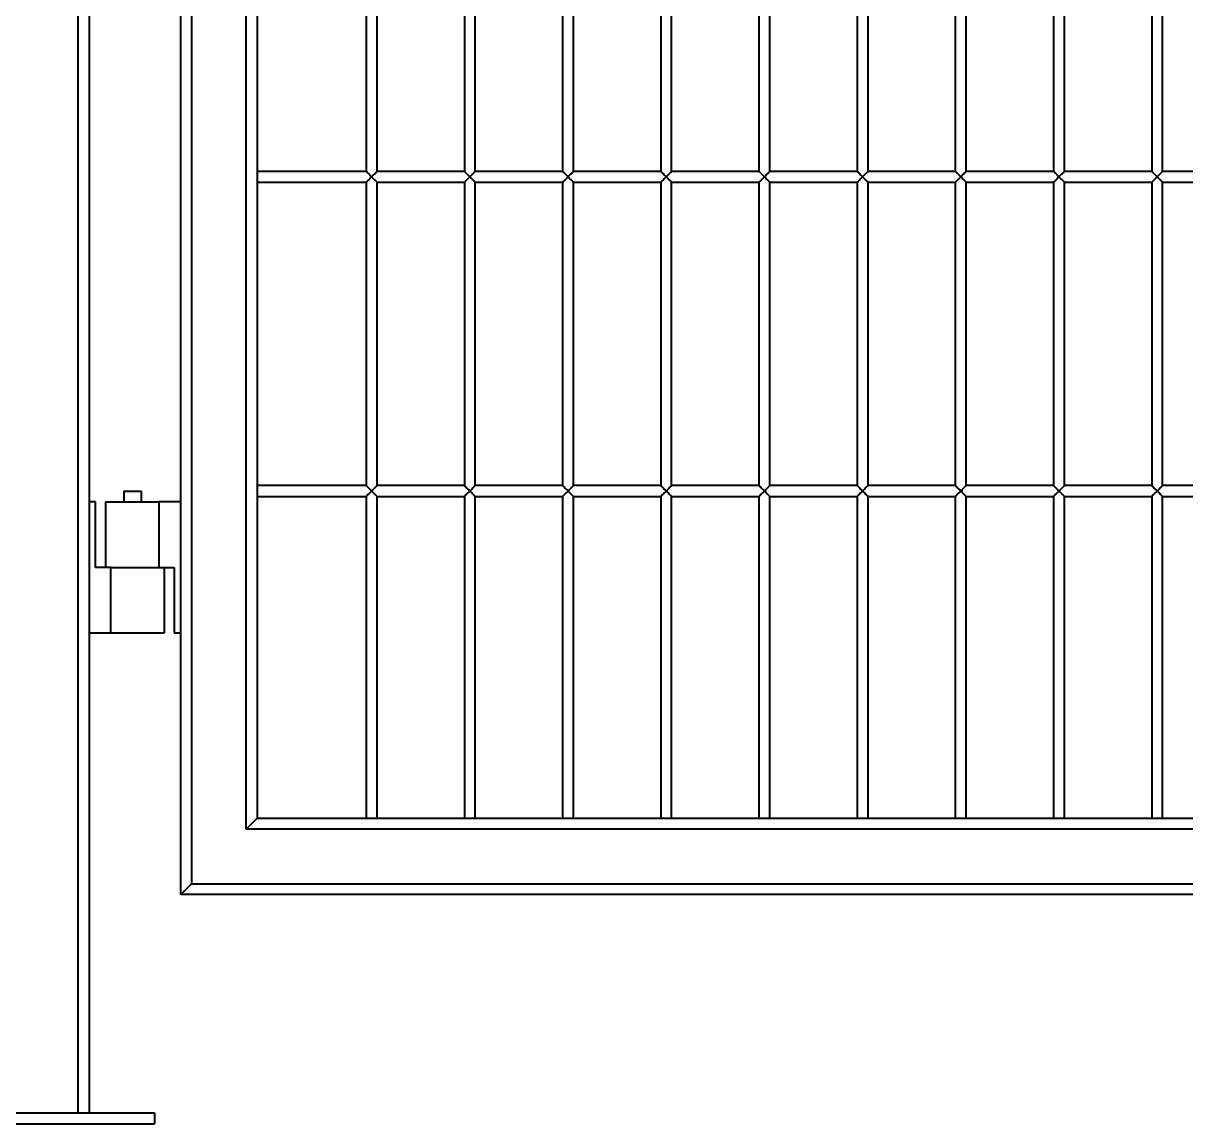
# Model space of a CAD drawing. Header units: millimetres. Extents: x 0 to 420, y 0 to 297.
# Drawn here: x 123.65 to 134.31, y 215.75 to 225.83 of the extents above; entities that cross this region are included whole.
import ezdxf

# ---------------------------------------------------------------- set-up
doc = ezdxf.new("R2010")
doc.units = ezdxf.units.MM

msp = doc.modelspace()

# ---------------------------------------------------------------- linework, layer by layer
at = {"color": 7, "linetype": 'Continuous', "lineweight": 40}
for p, q in [((124.1552, 215.8453), (124.1552, 255.8453)), ((124.2552, 255.8453), (124.2552, 215.8453)), ((125.0952, 217.8453), (125.0952, 253.8453)), ((125.1952, 253.7453), (125.1952, 217.9453)), ((125.6952, 218.4453), (125.6952, 253.2453)), ((125.7952, 253.1453), (125.7952, 218.5453)), ((126.7952, 227.2553), (126.7952, 224.4753)), ((126.8952, 224.4753), (126.8952, 227.2553)), ((127.6952, 227.2553), (127.6952, 224.4753)), ((127.7952, 224.4753), (127.7952, 227.2553)), ((128.5952, 227.2553), (128.5952, 224.4753)), ((128.6952, 224.4753), (128.6952, 227.2553)), ((129.4952, 227.2553), (129.4952, 224.4753)), ((129.5952, 224.4753), (129.5952, 227.2553)), ((130.3952, 227.2553), (130.3952, 224.4753)), ((130.4952, 224.4753), (130.4952, 227.2553)), ((131.2952, 227.2553), (131.2952, 224.4753)), ((131.3952, 224.4753), (131.3952, 227.2553)), ((132.1952, 227.2553), (132.1952, 224.4753)), ((132.2952, 224.4753), (132.2952, 227.2553)), ((133.0952, 227.2553), (133.0952, 224.4753)), ((133.1952, 224.4753), (133.1952, 227.2553)), ((133.9952, 227.2553), (133.9952, 224.4753)), ((134.0952, 224.4753), (134.0952, 227.2553)), ((126.7952, 224.4753), (125.7952, 224.4753)), ((127.6952, 224.4753), (126.8952, 224.4753)), ((128.5952, 224.4753), (127.7952, 224.4753)), ((129.4952, 224.4753), (128.6952, 224.4753)), ((130.3952, 224.4753), (129.5952, 224.4753)), ((131.2952, 224.4753), (130.4952, 224.4753)), ((132.1952, 224.4753), (131.3952, 224.4753)), ((133.0952, 224.4753), (132.2952, 224.4753)), ((133.9952, 224.4753), (133.1952, 224.4753)), ((134.8952, 224.4753), (134.0952, 224.4753)), ((125.7952, 224.3753), (126.7952, 224.3753)), ((126.7952, 224.3753), (126.7952, 221.5953)), ((126.8952, 221.5953), (126.8952, 224.3753)), ((126.8952, 224.3753), (127.6952, 224.3753)), ((127.6952, 224.3753), (127.6952, 221.5953)), ((127.7952, 221.5953), (127.7952, 224.3753)), ((127.7952, 224.3753), (128.5952, 224.3753)), ((128.5952, 224.3753), (128.5952, 221.5953)), ((128.6952, 221.5953), (128.6952, 224.3753)), ((128.6952, 224.3753), (129.4952, 224.3753)), ((129.4952, 224.3753), (129.4952, 221.5953)), ((129.5952, 221.5953), (129.5952, 224.3753)), ((129.5952, 224.3753), (130.3952, 224.3753)), ((130.3952, 224.3753), (130.3952, 221.5953)), ((130.4952, 221.5953), (130.4952, 224.3753)), ((130.4952, 224.3753), (131.2952, 224.3753)), ((131.2952, 224.3753), (131.2952, 221.5953)), ((131.3952, 221.5953), (131.3952, 224.3753)), ((131.3952, 224.3753), (132.1952, 224.3753)), ((132.1952, 224.3753), (132.1952, 221.5953)), ((132.2952, 221.5953), (132.2952, 224.3753)), ((132.2952, 224.3753), (133.0952, 224.3753)), ((133.0952, 224.3753), (133.0952, 221.5953)), ((133.1952, 221.5953), (133.1952, 224.3753)), ((133.1952, 224.3753), (133.9952, 224.3753)), ((133.9952, 224.3753), (133.9952, 221.5953)), ((134.0952, 221.5953), (134.0952, 224.3753)), ((134.0952, 224.3753), (134.8952, 224.3753)), ((124.5752, 221.5453), (124.5752, 221.4453)), ((124.5752, 221.5453), (124.7352, 221.5453)), ((124.7352, 221.4453), (124.7352, 221.5453)), ((126.7952, 221.5953), (125.7952, 221.5953)), ((127.6952, 221.5953), (126.8952, 221.5953)), ((128.5952, 221.5953), (127.7952, 221.5953)), ((129.4952, 221.5953), (128.6952, 221.5953)), ((130.3952, 221.5953), (129.5952, 221.5953)), ((131.2952, 221.5953), (130.4952, 221.5953)), ((132.1952, 221.5953), (131.3952, 221.5953)), ((133.0952, 221.5953), (132.2952, 221.5953)), ((133.9952, 221.5953), (133.1952, 221.5953)), ((134.8952, 221.5953), (134.0952, 221.5953)), ((124.3152, 221.4453), (124.2552, 221.4453)), ((124.3152, 220.8453), (124.3152, 221.4453)), ((124.4052, 221.4453), (124.4052, 220.8453)), ((124.4052, 221.4453), (124.8952, 221.4453)), ((124.8952, 221.4453), (124.8952, 220.8453)), ((125.0952, 221.4453), (124.8952, 221.4453)), ((125.7952, 221.4953), (126.7952, 221.4953)), ((126.7952, 221.4953), (126.7952, 218.5453)), ((126.8952, 218.5453), (126.8952, 221.4953)), ((126.8952, 221.4953), (127.6952, 221.4953)), ((127.6952, 221.4953), (127.6952, 218.5453)), ((127.7952, 218.5453), (127.7952, 221.4953)), ((127.7952, 221.4953), (128.5952, 221.4953)), ((128.5952, 221.4953), (128.5952, 218.5453)), ((128.6952, 218.5453), (128.6952, 221.4953)), ((128.6952, 221.4953), (129.4952, 221.4953)), ((129.4952, 221.4953), (129.4952, 218.5453)), ((129.5952, 218.5453), (129.5952, 221.4953)), ((129.5952, 221.4953), (130.3952, 221.4953)), ((130.3952, 221.4953), (130.3952, 218.5453)), ((130.4952, 218.5453), (130.4952, 221.4953)), ((130.4952, 221.4953), (131.2952, 221.4953)), ((131.2952, 221.4953), (131.2952, 218.5453)), ((131.3952, 218.5453), (131.3952, 221.4953)), ((131.3952, 221.4953), (132.1952, 221.4953)), ((132.1952, 221.4953), (132.1952, 218.5453)), ((132.2952, 218.5453), (132.2952, 221.4953)), ((132.2952, 221.4953), (133.0952, 221.4953)), ((133.0952, 221.4953), (133.0952, 218.5453)), ((133.1952, 218.5453), (133.1952, 221.4953)), ((133.1952, 221.4953), (133.9952, 221.4953)), ((133.9952, 221.4953), (133.9952, 218.5453)), ((134.0952, 218.5453), (134.0952, 221.4953)), ((134.0952, 221.4953), (134.8952, 221.4953)), ((124.4552, 220.8453), (124.3152, 220.8453)), ((124.4552, 220.2453), (124.4552, 220.8453)), ((124.4552, 220.8453), (124.6752, 220.8453)), ((124.6752, 220.8453), (124.8952, 220.8453)), ((124.8952, 220.8453), (125.0352, 220.8453)), ((124.9452, 220.2453), (124.9452, 220.8453)), ((125.0352, 220.8453), (125.0352, 220.2453)), ((124.2552, 220.2453), (124.4552, 220.2453)), ((124.4552, 220.2453), (124.9452, 220.2453)), ((125.0352, 220.2453), (125.0952, 220.2453)), ((125.7952, 218.5453), (141.5152, 218.5453)), ((141.6152, 218.4453), (125.6952, 218.4453)), ((125.1952, 217.9453), (142.1152, 217.9453)), ((142.2152, 217.8453), (125.0952, 217.8453)), ((122.4552, 215.8453), (124.8552, 215.8453)), ((124.8552, 215.8453), (124.8552, 215.7453)), ((122.4552, 215.7453), (124.8552, 215.7453))]:
    msp.add_line(p, q, dxfattribs=at)
at = {"color": 7, "linetype": 'Continuous', "lineweight": 40, "flags": 128}
for points in [[(126.7952, 224.4753), (126.7954, 224.4751), (126.7971, 224.4734), (126.8005, 224.4701), (126.8053, 224.4652), (126.8115, 224.459), (126.8189, 224.4517), (126.8272, 224.4434), (126.836, 224.4345), (126.8452, 224.4253)], [(126.8452, 224.4253), (126.836, 224.4161), (126.8272, 224.4073), (126.8189, 224.399), (126.8115, 224.3917), (126.8053, 224.3854), (126.8005, 224.3806), (126.7971, 224.3772), (126.7954, 224.3755), (126.7952, 224.3753)], [(126.8452, 224.4253), (126.8539, 224.434), (126.8623, 224.4424), (126.8702, 224.4503), (126.8774, 224.4575), (126.8835, 224.4636), (126.8885, 224.4686), (126.8922, 224.4723), (126.8945, 224.4746), (126.8952, 224.4753)], [(126.8952, 224.3753), (126.8945, 224.3761), (126.8922, 224.3784), (126.8885, 224.382), (126.8835, 224.387), (126.8774, 224.3932), (126.8702, 224.4003), (126.8623, 224.4082), (126.8539, 224.4167), (126.8452, 224.4253)], [(127.6952, 224.4753), (127.6954, 224.4751), (127.6971, 224.4734), (127.7005, 224.4701), (127.7053, 224.4652), (127.7115, 224.459), (127.7189, 224.4517), (127.7272, 224.4434), (127.736, 224.4345), (127.7452, 224.4253)], [(127.7452, 224.4253), (127.736, 224.4161), (127.7272, 224.4073), (127.7189, 224.399), (127.7115, 224.3917), (127.7053, 224.3854), (127.7005, 224.3806), (127.6971, 224.3772), (127.6954, 224.3755), (127.6952, 224.3753)], [(127.7452, 224.4253), (127.7539, 224.434), (127.7623, 224.4424), (127.7702, 224.4503), (127.7774, 224.4575), (127.7835, 224.4636), (127.7885, 224.4686), (127.7922, 224.4723), (127.7945, 224.4746), (127.7952, 224.4753)], [(127.7952, 224.3753), (127.7945, 224.3761), (127.7922, 224.3784), (127.7885, 224.382), (127.7835, 224.387), (127.7774, 224.3932), (127.7702, 224.4003), (127.7623, 224.4082), (127.7539, 224.4167), (127.7452, 224.4253)], [(128.5952, 224.4753), (128.5954, 224.4751), (128.5971, 224.4734), (128.6005, 224.4701), (128.6053, 224.4652), (128.6115, 224.459), (128.6189, 224.4517), (128.6272, 224.4434), (128.636, 224.4345), (128.6452, 224.4253)], [(128.6452, 224.4253), (128.636, 224.4161), (128.6272, 224.4073), (128.6189, 224.399), (128.6115, 224.3917), (128.6053, 224.3854), (128.6005, 224.3806), (128.5971, 224.3772), (128.5954, 224.3755), (128.5952, 224.3753)], [(128.6452, 224.4253), (128.6539, 224.434), (128.6623, 224.4424), (128.6702, 224.4503), (128.6774, 224.4575), (128.6835, 224.4636), (128.6885, 224.4686), (128.6922, 224.4723), (128.6945, 224.4746), (128.6952, 224.4753)], [(128.6952, 224.3753), (128.6945, 224.3761), (128.6922, 224.3784), (128.6885, 224.382), (128.6835, 224.387), (128.6774, 224.3932), (128.6702, 224.4003), (128.6623, 224.4082), (128.6539, 224.4167), (128.6452, 224.4253)], [(129.4952, 224.4753), (129.4954, 224.4751), (129.4971, 224.4734), (129.5005, 224.4701), (129.5053, 224.4652), (129.5115, 224.459), (129.5189, 224.4517), (129.5272, 224.4434), (129.536, 224.4345), (129.5452, 224.4253)], [(129.5452, 224.4253), (129.536, 224.4161), (129.5272, 224.4073), (129.5189, 224.399), (129.5115, 224.3917), (129.5053, 224.3854), (129.5005, 224.3806), (129.4971, 224.3772), (129.4954, 224.3755), (129.4952, 224.3753)], [(129.5452, 224.4253), (129.5539, 224.434), (129.5623, 224.4424), (129.5702, 224.4503), (129.5774, 224.4575), (129.5835, 224.4636), (129.5885, 224.4686), (129.5922, 224.4723), (129.5945, 224.4746), (129.5952, 224.4753)], [(129.5952, 224.3753), (129.5945, 224.3761), (129.5922, 224.3784), (129.5885, 224.382), (129.5835, 224.387), (129.5774, 224.3932), (129.5702, 224.4003), (129.5623, 224.4082), (129.5539, 224.4167), (129.5452, 224.4253)], [(130.3952, 224.4753), (130.3954, 224.4751), (130.3971, 224.4734), (130.4005, 224.4701), (130.4053, 224.4652), (130.4115, 224.459), (130.4189, 224.4517), (130.4272, 224.4434), (130.436, 224.4345), (130.4452, 224.4253)], [(130.4452, 224.4253), (130.436, 224.4161), (130.4272, 224.4073), (130.4189, 224.399), (130.4115, 224.3917), (130.4053, 224.3854), (130.4005, 224.3806), (130.3971, 224.3772), (130.3954, 224.3755), (130.3952, 224.3753)], [(130.4452, 224.4253), (130.4539, 224.434), (130.4623, 224.4424), (130.4702, 224.4503), (130.4774, 224.4575), (130.4835, 224.4636), (130.4885, 224.4686), (130.4922, 224.4723), (130.4945, 224.4746), (130.4952, 224.4753)], [(130.4952, 224.3753), (130.4945, 224.3761), (130.4922, 224.3784), (130.4885, 224.382), (130.4835, 224.387), (130.4774, 224.3932), (130.4702, 224.4003), (130.4623, 224.4082), (130.4539, 224.4167), (130.4452, 224.4253)], [(131.2952, 224.4753), (131.2954, 224.4751), (131.2971, 224.4734), (131.3005, 224.4701), (131.3053, 224.4652), (131.3115, 224.459), (131.3189, 224.4517), (131.3272, 224.4434), (131.336, 224.4345), (131.3452, 224.4253)], [(131.3452, 224.4253), (131.336, 224.4161), (131.3272, 224.4073), (131.3189, 224.399), (131.3115, 224.3917), (131.3053, 224.3854), (131.3005, 224.3806), (131.2971, 224.3772), (131.2954, 224.3755), (131.2952, 224.3753)], [(131.3452, 224.4253), (131.3539, 224.434), (131.3623, 224.4424), (131.3702, 224.4503), (131.3774, 224.4575), (131.3835, 224.4636), (131.3885, 224.4686), (131.3922, 224.4723), (131.3945, 224.4746), (131.3952, 224.4753)], [(131.3952, 224.3753), (131.3945, 224.3761), (131.3922, 224.3784), (131.3885, 224.382), (131.3835, 224.387), (131.3774, 224.3932), (131.3702, 224.4003), (131.3623, 224.4082), (131.3539, 224.4167), (131.3452, 224.4253)], [(132.1952, 224.4753), (132.1954, 224.4751), (132.1971, 224.4734), (132.2005, 224.4701), (132.2053, 224.4652), (132.2115, 224.459), (132.2189, 224.4517), (132.2272, 224.4434), (132.236, 224.4345), (132.2452, 224.4253)], [(132.2452, 224.4253), (132.236, 224.4161), (132.2272, 224.4073), (132.2189, 224.399), (132.2115, 224.3917), (132.2053, 224.3854), (132.2005, 224.3806), (132.1971, 224.3772), (132.1954, 224.3755), (132.1952, 224.3753)], [(132.2452, 224.4253), (132.2539, 224.434), (132.2623, 224.4424), (132.2702, 224.4503), (132.2774, 224.4575), (132.2835, 224.4636), (132.2885, 224.4686), (132.2922, 224.4723), (132.2945, 224.4746), (132.2952, 224.4753)], [(132.2952, 224.3753), (132.2945, 224.3761), (132.2922, 224.3784), (132.2885, 224.382), (132.2835, 224.387), (132.2774, 224.3932), (132.2702, 224.4003), (132.2623, 224.4082), (132.2539, 224.4167), (132.2452, 224.4253)], [(133.0952, 224.4753), (133.0954, 224.4751), (133.0971, 224.4734), (133.1005, 224.4701), (133.1053, 224.4652), (133.1115, 224.459), (133.1189, 224.4517), (133.1272, 224.4434), (133.136, 224.4345), (133.1452, 224.4253)], [(133.1452, 224.4253), (133.136, 224.4161), (133.1272, 224.4073), (133.1189, 224.399), (133.1115, 224.3917), (133.1053, 224.3854), (133.1005, 224.3806), (133.0971, 224.3772), (133.0954, 224.3755), (133.0952, 224.3753)], [(133.1452, 224.4253), (133.1539, 224.434), (133.1623, 224.4424), (133.1702, 224.4503), (133.1774, 224.4575), (133.1835, 224.4636), (133.1885, 224.4686), (133.1922, 224.4723), (133.1945, 224.4746), (133.1952, 224.4753)], [(133.1952, 224.3753), (133.1945, 224.3761), (133.1922, 224.3784), (133.1885, 224.382), (133.1835, 224.387), (133.1774, 224.3932), (133.1702, 224.4003), (133.1623, 224.4082), (133.1539, 224.4167), (133.1452, 224.4253)], [(133.9952, 224.4753), (133.9954, 224.4751), (133.9971, 224.4734), (134.0005, 224.4701), (134.0053, 224.4652), (134.0115, 224.459), (134.0189, 224.4517), (134.0272, 224.4434), (134.036, 224.4345), (134.0452, 224.4253)], [(134.0452, 224.4253), (134.036, 224.4161), (134.0272, 224.4073), (134.0189, 224.399), (134.0115, 224.3917), (134.0053, 224.3854), (134.0005, 224.3806), (133.9971, 224.3772), (133.9954, 224.3755), (133.9952, 224.3753)], [(134.0452, 224.4253), (134.0539, 224.434), (134.0623, 224.4424), (134.0702, 224.4503), (134.0774, 224.4575), (134.0835, 224.4636), (134.0885, 224.4686), (134.0922, 224.4723), (134.0945, 224.4746), (134.0952, 224.4753)], [(134.0952, 224.3753), (134.0945, 224.3761), (134.0922, 224.3784), (134.0885, 224.382), (134.0835, 224.387), (134.0774, 224.3932), (134.0702, 224.4003), (134.0623, 224.4082), (134.0539, 224.4167), (134.0452, 224.4253)], [(126.7952, 221.5953), (126.7954, 221.5951), (126.7971, 221.5934), (126.8005, 221.5901), (126.8053, 221.5852), (126.8115, 221.579), (126.8189, 221.5717), (126.8272, 221.5634), (126.836, 221.5545), (126.8452, 221.5453)], [(126.8452, 221.5453), (126.836, 221.5361), (126.8272, 221.5273), (126.8189, 221.519), (126.8115, 221.5117), (126.8053, 221.5054), (126.8005, 221.5006), (126.7971, 221.4972), (126.7954, 221.4955), (126.7952, 221.4953)], [(126.8452, 221.5453), (126.8539, 221.554), (126.8623, 221.5624), (126.8702, 221.5703), (126.8774, 221.5775), (126.8835, 221.5836), (126.8885, 221.5886), (126.8922, 221.5923), (126.8945, 221.5946), (126.8952, 221.5953)], [(126.8952, 221.4953), (126.8945, 221.4961), (126.8922, 221.4984), (126.8885, 221.502), (126.8835, 221.507), (126.8774, 221.5132), (126.8702, 221.5203), (126.8623, 221.5282), (126.8539, 221.5367), (126.8452, 221.5453)], [(127.6952, 221.5953), (127.6954, 221.5951), (127.6971, 221.5934), (127.7005, 221.5901), (127.7053, 221.5852), (127.7115, 221.579), (127.7189, 221.5717), (127.7272, 221.5634), (127.736, 221.5545), (127.7452, 221.5453)], [(127.7452, 221.5453), (127.736, 221.5361), (127.7272, 221.5273), (127.7189, 221.519), (127.7115, 221.5117), (127.7053, 221.5054), (127.7005, 221.5006), (127.6971, 221.4972), (127.6954, 221.4955), (127.6952, 221.4953)], [(127.7452, 221.5453), (127.7539, 221.554), (127.7623, 221.5624), (127.7702, 221.5703), (127.7774, 221.5775), (127.7835, 221.5836), (127.7885, 221.5886), (127.7922, 221.5923), (127.7945, 221.5946), (127.7952, 221.5953)], [(127.7952, 221.4953), (127.7945, 221.4961), (127.7922, 221.4984), (127.7885, 221.502), (127.7835, 221.507), (127.7774, 221.5132), (127.7702, 221.5203), (127.7623, 221.5282), (127.7539, 221.5367), (127.7452, 221.5453)], [(128.5952, 221.5953), (128.5954, 221.5951), (128.5971, 221.5934), (128.6005, 221.5901), (128.6053, 221.5852), (128.6115, 221.579), (128.6189, 221.5717), (128.6272, 221.5634), (128.636, 221.5545), (128.6452, 221.5453)], [(128.6452, 221.5453), (128.636, 221.5361), (128.6272, 221.5273), (128.6189, 221.519), (128.6115, 221.5117), (128.6053, 221.5054), (128.6005, 221.5006), (128.5971, 221.4972), (128.5954, 221.4955), (128.5952, 221.4953)], [(128.6452, 221.5453), (128.6539, 221.554), (128.6623, 221.5624), (128.6702, 221.5703), (128.6774, 221.5775), (128.6835, 221.5836), (128.6885, 221.5886), (128.6922, 221.5923), (128.6945, 221.5946), (128.6952, 221.5953)], [(128.6952, 221.4953), (128.6945, 221.4961), (128.6922, 221.4984), (128.6885, 221.502), (128.6835, 221.507), (128.6774, 221.5132), (128.6702, 221.5203), (128.6623, 221.5282), (128.6539, 221.5367), (128.6452, 221.5453)], [(129.4952, 221.5953), (129.4954, 221.5951), (129.4971, 221.5934), (129.5005, 221.5901), (129.5053, 221.5852), (129.5115, 221.579), (129.5189, 221.5717), (129.5272, 221.5634), (129.536, 221.5545), (129.5452, 221.5453)], [(129.5452, 221.5453), (129.536, 221.5361), (129.5272, 221.5273), (129.5189, 221.519), (129.5115, 221.5117), (129.5053, 221.5054), (129.5005, 221.5006), (129.4971, 221.4972), (129.4954, 221.4955), (129.4952, 221.4953)], [(129.5452, 221.5453), (129.5539, 221.554), (129.5623, 221.5624), (129.5702, 221.5703), (129.5774, 221.5775), (129.5835, 221.5836), (129.5885, 221.5886), (129.5922, 221.5923), (129.5945, 221.5946), (129.5952, 221.5953)], [(129.5952, 221.4953), (129.5945, 221.4961), (129.5922, 221.4984), (129.5885, 221.502), (129.5835, 221.507), (129.5774, 221.5132), (129.5702, 221.5203), (129.5623, 221.5282), (129.5539, 221.5367), (129.5452, 221.5453)], [(130.3952, 221.5953), (130.3954, 221.5951), (130.3971, 221.5934), (130.4005, 221.5901), (130.4053, 221.5852), (130.4115, 221.579), (130.4189, 221.5717), (130.4272, 221.5634), (130.436, 221.5545), (130.4452, 221.5453)], [(130.4452, 221.5453), (130.436, 221.5361), (130.4272, 221.5273), (130.4189, 221.519), (130.4115, 221.5117), (130.4053, 221.5054), (130.4005, 221.5006), (130.3971, 221.4972), (130.3954, 221.4955), (130.3952, 221.4953)], [(130.4452, 221.5453), (130.4539, 221.554), (130.4623, 221.5624), (130.4702, 221.5703), (130.4774, 221.5775), (130.4835, 221.5836), (130.4885, 221.5886), (130.4922, 221.5923), (130.4945, 221.5946), (130.4952, 221.5953)], [(130.4952, 221.4953), (130.4945, 221.4961), (130.4922, 221.4984), (130.4885, 221.502), (130.4835, 221.507), (130.4774, 221.5132), (130.4702, 221.5203), (130.4623, 221.5282), (130.4539, 221.5367), (130.4452, 221.5453)], [(131.2952, 221.5953), (131.2954, 221.5951), (131.2971, 221.5934), (131.3005, 221.5901), (131.3053, 221.5852), (131.3115, 221.579), (131.3189, 221.5717), (131.3272, 221.5634), (131.336, 221.5545), (131.3452, 221.5453)], [(131.3452, 221.5453), (131.336, 221.5361), (131.3272, 221.5273), (131.3189, 221.519), (131.3115, 221.5117), (131.3053, 221.5054), (131.3005, 221.5006), (131.2971, 221.4972), (131.2954, 221.4955), (131.2952, 221.4953)], [(131.3452, 221.5453), (131.3539, 221.554), (131.3623, 221.5624), (131.3702, 221.5703), (131.3774, 221.5775), (131.3835, 221.5836), (131.3885, 221.5886), (131.3922, 221.5923), (131.3945, 221.5946), (131.3952, 221.5953)], [(131.3952, 221.4953), (131.3945, 221.4961), (131.3922, 221.4984), (131.3885, 221.502), (131.3835, 221.507), (131.3774, 221.5132), (131.3702, 221.5203), (131.3623, 221.5282), (131.3539, 221.5367), (131.3452, 221.5453)], [(132.1952, 221.5953), (132.1954, 221.5951), (132.1971, 221.5934), (132.2005, 221.5901), (132.2053, 221.5852), (132.2115, 221.579), (132.2189, 221.5717), (132.2272, 221.5634), (132.236, 221.5545), (132.2452, 221.5453)], [(132.2452, 221.5453), (132.236, 221.5361), (132.2272, 221.5273), (132.2189, 221.519), (132.2115, 221.5117), (132.2053, 221.5054), (132.2005, 221.5006), (132.1971, 221.4972), (132.1954, 221.4955), (132.1952, 221.4953)], [(132.2452, 221.5453), (132.2539, 221.554), (132.2623, 221.5624), (132.2702, 221.5703), (132.2774, 221.5775), (132.2835, 221.5836), (132.2885, 221.5886), (132.2922, 221.5923), (132.2945, 221.5946), (132.2952, 221.5953)], [(132.2952, 221.4953), (132.2945, 221.4961), (132.2922, 221.4984), (132.2885, 221.502), (132.2835, 221.507), (132.2774, 221.5132), (132.2702, 221.5203), (132.2623, 221.5282), (132.2539, 221.5367), (132.2452, 221.5453)], [(133.0952, 221.5953), (133.0954, 221.5951), (133.0971, 221.5934), (133.1005, 221.5901), (133.1053, 221.5852), (133.1115, 221.579), (133.1189, 221.5717), (133.1272, 221.5634), (133.136, 221.5545), (133.1452, 221.5453)], [(133.1452, 221.5453), (133.136, 221.5361), (133.1272, 221.5273), (133.1189, 221.519), (133.1115, 221.5117), (133.1053, 221.5054), (133.1005, 221.5006), (133.0971, 221.4972), (133.0954, 221.4955), (133.0952, 221.4953)], [(133.1452, 221.5453), (133.1539, 221.554), (133.1623, 221.5624), (133.1702, 221.5703), (133.1774, 221.5775), (133.1835, 221.5836), (133.1885, 221.5886), (133.1922, 221.5923), (133.1945, 221.5946), (133.1952, 221.5953)], [(133.1952, 221.4953), (133.1945, 221.4961), (133.1922, 221.4984), (133.1885, 221.502), (133.1835, 221.507), (133.1774, 221.5132), (133.1702, 221.5203), (133.1623, 221.5282), (133.1539, 221.5367), (133.1452, 221.5453)], [(133.9952, 221.5953), (133.9954, 221.5951), (133.9971, 221.5934), (134.0005, 221.5901), (134.0053, 221.5852), (134.0115, 221.579), (134.0189, 221.5717), (134.0272, 221.5634), (134.036, 221.5545), (134.0452, 221.5453)], [(134.0452, 221.5453), (134.036, 221.5361), (134.0272, 221.5273), (134.0189, 221.519), (134.0115, 221.5117), (134.0053, 221.5054), (134.0005, 221.5006), (133.9971, 221.4972), (133.9954, 221.4955), (133.9952, 221.4953)], [(134.0452, 221.5453), (134.0539, 221.554), (134.0623, 221.5624), (134.0702, 221.5703), (134.0774, 221.5775), (134.0835, 221.5836), (134.0885, 221.5886), (134.0922, 221.5923), (134.0945, 221.5946), (134.0952, 221.5953)], [(134.0952, 221.4953), (134.0945, 221.4961), (134.0922, 221.4984), (134.0885, 221.502), (134.0835, 221.507), (134.0774, 221.5132), (134.0702, 221.5203), (134.0623, 221.5282), (134.0539, 221.5367), (134.0452, 221.5453)], [(125.7952, 218.5453), (125.7937, 218.5438), (125.7892, 218.5393), (125.7818, 218.5319), (125.7718, 218.5219), (125.7595, 218.5096), (125.7452, 218.4953), (125.7294, 218.4795), (125.7126, 218.4627), (125.6952, 218.4453)], [(125.1952, 217.9453), (125.1757, 217.9258), (125.157, 217.9071), (125.1397, 217.8898), (125.1245, 217.8746), (125.1121, 217.8622), (125.1028, 217.8529), (125.0972, 217.8473), (125.0952, 217.8453)]]:
    msp.add_lwpolyline(points, dxfattribs=at)

doc.saveas('drawing.dxf')
